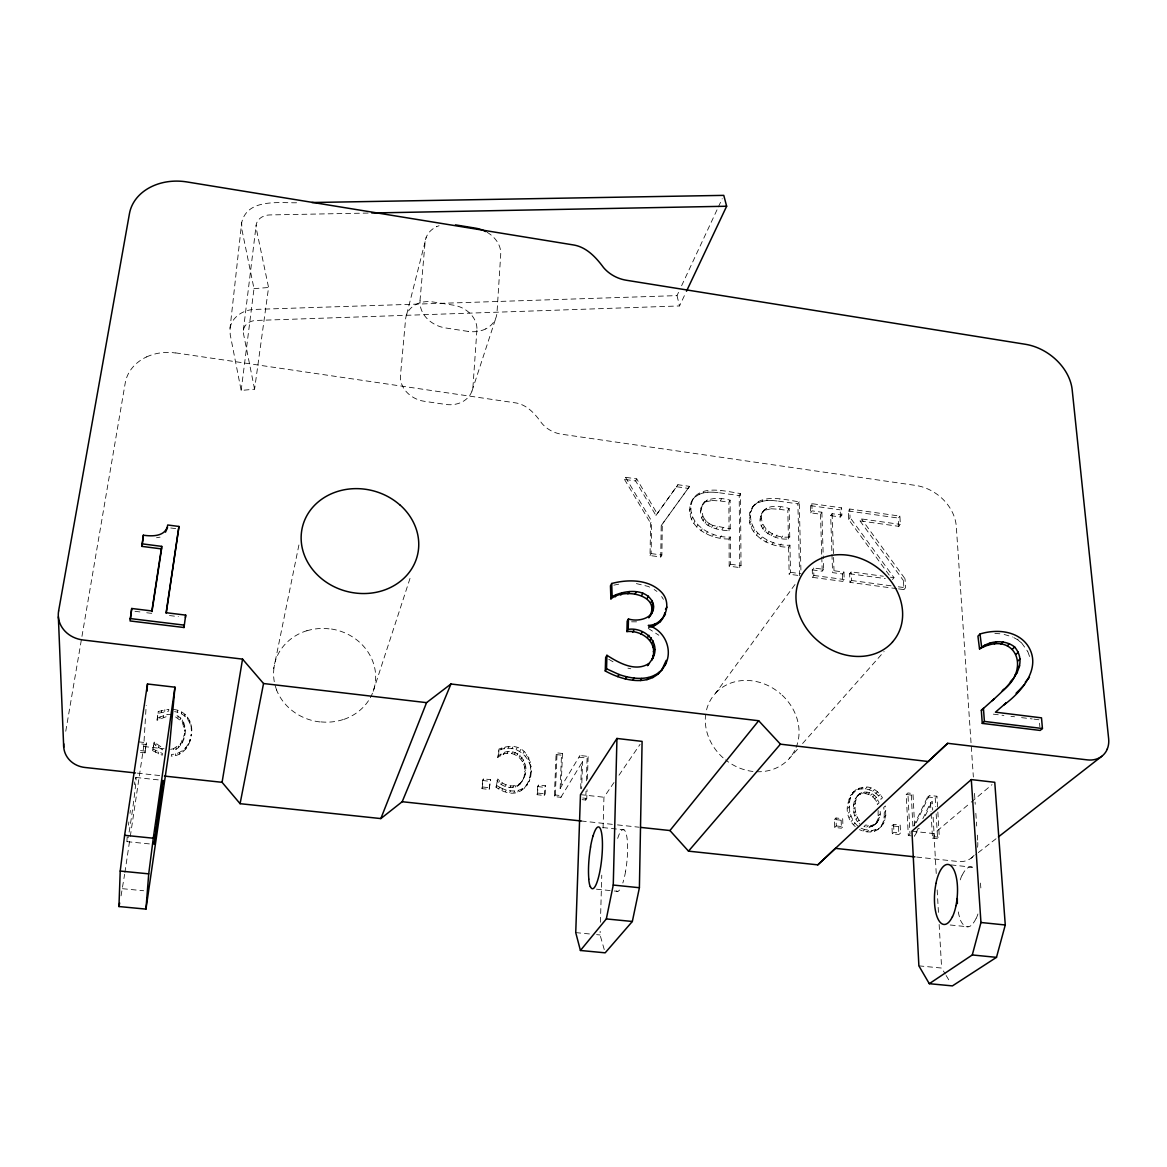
<?xml version="1.0" encoding="UTF-8"?>
<svg xmlns="http://www.w3.org/2000/svg" width="1167" height="1167" viewBox="0 0 1167 1167"><rect width="100%" height="100%" fill="white"/><g stroke="black" fill="none" stroke-linecap="round" stroke-linejoin="round"><path stroke-width="0.75" stroke-dasharray="5 3.75" d="M875.702 823.756L878.036 818.767L878.197 807.885M875.556 823.96L871.063 825.623L865.593 825.011L863.988 826.513C873.12 830 881.479 820.255 880.181 811.459M625.497 477.303L651.682 521.138L650.588 523.152L650.034 555.55L660.755 556.995L661.208 525.631L689.566 486.362L677.925 484.728L655.927 515.464L635.665 480.964L624.462 479.389L625.497 477.303L636.73 478.893L657.036 513.451M660.755 556.995L661.879 555.025L662.316 523.633M650.034 555.55L651.128 553.581L651.682 521.138M858.985 820.241L857.409 821.728C852.639 814.143 851.268 802.123 858.037 795.311C853.121 803.45 854.215 815.47 860.91 822.341L859.32 823.829M885.782 815.602L885.345 805.93L883.711 807.447C884.732 814.274 884.688 822.079 880.035 827.651L883.638 823.318L885.782 815.602L884.148 817.104M604.258 949.588L600.071 934.971L600.174 931.339M600.436 922.28L601.764 875.162M603.076 828.045L603.952 797.236L613.988 782.532M582.1 799.643L585.732 800.037L586.009 791.299M586.359 780.811L587.103 758.083L588.139 756.42L579.955 755.487L578.934 757.15L587.103 758.083M585.732 800.037L586.768 798.447L587.059 789.694M587.395 779.191L588.139 756.42M855.265 826.601C832.64 806.382 862.749 768.178 882.485 797.776L880.866 799.307C875.819 789.417 860.692 784.953 852.216 793.006M857.803 826.061C848.453 817.761 846.308 801.583 853.777 791.459M580.655 788.571L581.531 763.189L582.566 761.54L581.633 788.775M562.465 753.488L561.152 786.748L560.16 788.367L561.473 755.166L562.465 753.488L557.053 752.875L556.076 754.553L554.354 796.594L560.904 797.309L561.91 795.719L555.332 794.99L554.354 796.594M555.332 794.99L557.053 752.875M544.26 795.486L544.61 787.36L545.572 785.741L538.498 784.953L537.549 786.587L537.185 794.712L544.26 795.486L545.222 793.881L545.572 785.741M537.185 794.712L538.498 784.953M497.74 757.471L498.601 755.793C514.37 742.11 533.392 763.685 523.006 779.41C531.408 763.364 512.619 744.575 497.74 757.471L498.98 749.054C544.916 730.425 538.395 815.952 496.063 787.287L497.755 778.958C503.546 786.091 516.762 789.505 522.48 780.533C517.783 791.124 502.948 788.425 496.879 780.592M498.601 755.793L498.98 749.054M489.192 789.446L490.519 779.644L483.371 778.856L482.525 780.504L482.044 788.659L489.192 789.446L490.519 779.644M482.044 788.659L483.371 778.856M130.281 836.506L143.731 746.515L145.554 716.144M145.656 714.364L146.196 705.422M140.434 752.35L145.029 752.846L146.371 742.723L138.742 741.876M145.029 752.846L146.371 742.723M173.27 709.492C186.312 710.047 194.364 723.905 191.052 735.954L191.271 734.174C190.892 745.071 182.869 756.026 171.301 756.172L171.476 754.422C180.272 754.188 187.887 747.653 190.177 739.265L189.958 741.045M184.561 735.225L184.765 733.445L180.725 743.787L173.46 748.791L173.285 750.556C187.201 745.859 190.309 720.433 175.517 714.977L175.342 716.786L182.198 721.775L184.838 731.242L185.042 729.448M152.731 748.908L162.403 753.459L162.242 755.209L152.6 750.673L154.219 742.052L162.665 748.091L162.519 749.856L155.867 745.669L154.102 743.831L154.219 742.052M157.093 720.17L158.245 711.462L168.807 709.317L168.646 711.141L158.099 713.3L157.093 720.17L167.508 716.202L167.669 714.379L172.643 714.364M158.099 713.3L158.245 711.462M155.357 752.277L155.488 750.527M155.867 745.669L155.999 743.89M159.952 718.799L160.098 716.976L167.669 714.379M158.61 747.857L158.756 746.092M161.44 712.235L161.586 710.397M158.552 753.853L158.683 752.102M163.395 717.224L163.54 715.4M164.707 711.505L164.853 709.682M420.003 300.692L425.094 242.196A27.308 21.837 17.6 0 1 428.683 232.948A27.57 22.042 17.6 0 1 436.662 226.675M789.767 536.995C756.712 540.511 747.916 495.96 789.155 508.491L789.767 536.995L788.425 538.95C773.852 540.657 752.555 528.345 762.693 511.905M191.592 729.069L191.373 730.848C191.403 722.461 185.757 714.437 177.559 712.22L177.749 710.397M177.968 717.938L178.157 716.13M175.969 749.462L176.144 747.711M175.531 755.545L175.706 753.794M180.287 719.616L180.477 717.793M181.469 713.81L181.644 711.987M752.934 506.609C742.445 529.307 769.709 546.637 789.942 545.179L788.6 547.119C769.826 547.629 745.261 534.967 749.856 512.969C756.114 491.555 783.713 499.52 799.235 501.868L800.912 570.123M178.376 747.814L178.566 746.049M182.198 721.775L182.388 719.966M179.412 754.145L179.587 752.394M180.535 745.553L180.725 743.787M700.623 511.846C700.433 496.325 719.383 497.113 730.119 500.191L730.265 528.797L729.025 530.781C717.413 530.154 700.375 526.725 700.623 511.846L703.234 503.59M183.613 724.444L183.803 722.636M184.765 716.057L184.969 714.233M182.329 742.737L182.519 740.972M184.503 727.625L184.707 725.816M183.7 739.324L183.89 737.544M182.84 752L183.029 750.25M368.13 213.065L269.869 214.932A15.696 12.516 11.6 0 0 256.288 228.615L268.57 287.505L254.581 389.18L241.161 390.449L230.22 334.696L230.03 328.263L241.671 222.751C247.171 198.186 278.971 203.146 297.308 202.766M187.464 718.93L187.668 717.122M185.786 749.097L185.976 747.347M189.535 722.431L189.74 720.622M188.179 745.436L188.383 743.671M190.863 726.37L191.067 724.576M243.363 330.276L256.156 225.085M529.585 780.387L528.666 782.021C538.439 762.795 517.55 740.593 498.119 750.746M729.069 538.979C710.251 539.533 685.292 526.798 690.368 504.655C696.83 483.065 724.736 491.263 740.462 493.568L741.03 565.659L739.761 567.585L729.185 566.17L729.069 538.979L730.309 537.01C709.988 538.57 682.345 521.007 693.417 498.265M496.063 787.287L497.755 778.958M241.161 390.449L253.998 288.643L241.905 229.549L241.671 222.751M121.062 895.833L124.621 874.302M124.898 872.493L130.004 838.3M65.76 731.242L125.205 383.112A44.696 37.3 6.4 0 1 132.513 367.532A45.134 37.665 6.4 0 1 146.721 356.839M298.912 544.989L273.72 668.706A51.056 46.607 11 0 1 288.337 641.077A51.552 47.059 11 0 1 306.994 630.676M152.6 750.673L154.102 743.831M406.714 314.39L426.247 237.251M230.03 328.263C231.912 316.753 243.465 309.736 254.494 309.43L677.006 295.616L678.538 292.334M373.192 691.302L411.017 575.331M471.979 391.076L495.946 317.774M681.601 285.755L717.632 208.514M718.405 206.865L722.242 198.653M254.581 389.18L243.48 333.616A14.442 11.903 10.4 0 1 256.084 320.458L679.53 305.944L685.715 292.859M937.568 806.966L936.941 796.259L929.297 795.398L914.651 826.003L912.959 793.531L907.897 792.962L906.234 794.494L908.305 835.528L912.9 836.039M913.732 825.871L927.59 796.915L929.297 795.398M918.254 828.249L914.417 836.199L919.188 828.366M922.849 818.709L930.507 802.808L932.229 801.291L932.725 810.146M925.329 815.631L932.229 801.291M635.665 480.964L636.73 478.893M501.139 749.695L502 748.003M500.278 756.114L501.154 754.436M504.1 748.981L504.975 747.274M503.342 754.568L504.217 752.875M507.733 748.601L508.608 746.909M507.091 753.546L507.966 751.869M521.576 782.167L523.925 777.776M511.89 748.762L512.78 747.07M511.7 753.503L512.59 751.825M498.674 782.386L499.549 780.752M516.106 749.608L516.996 747.916M514.414 754.086L515.303 752.409M498.747 788.848L499.622 787.229L496.923 785.654M516.952 755.195L517.842 753.517M501.402 784.516L502.277 782.882M519.855 751.14L520.759 749.462M519.227 756.829L520.132 755.151M501.839 790.365L502.714 788.746C510.869 792.437 522.189 791.97 527.659 783.991L526.725 785.61M505.194 786.456L506.084 784.822M523.108 753.328L524.012 751.65M521.182 758.929L522.087 757.252M505.384 791.678L506.259 790.059M522.699 761.526L523.618 759.863M525.85 756.128L526.769 754.451M509.906 787.579L510.796 785.945M655.927 515.464L677.925 484.728M523.793 764.633L524.712 762.97M509.673 792.466L510.562 790.847M512.634 787.608L513.538 785.974M528.053 759.542L528.972 757.864M524.406 768.163L525.325 766.515M515.26 787.083L516.15 785.464M524.479 772.058L525.398 770.41M529.599 763.393L530.518 761.73M513.874 792.583L514.764 790.963M517.652 786.018L518.556 784.384M523.998 776.07L524.917 774.421M519.753 784.384L520.657 782.751M530.445 767.755L531.379 766.106M661.208 525.631L689.566 486.362M517.74 791.941L518.659 790.322M530.562 772.744L531.496 771.095M521.226 790.57L522.145 788.95M529.964 777.718L530.883 776.084M524.231 788.469L525.165 786.835M690.368 504.655L691.52 502.627M692.25 500.293L696.407 494.852M689.697 510.081L690.864 508.068M695.24 496.894L699.15 494.356L700.331 492.328M690.135 514.691L691.302 512.692M699.15 494.356L703.19 492.912L704.372 490.884M691.491 519.184L692.658 517.185M703.19 492.912L707.8 492.197L708.996 490.155M700.988 508.433L702.169 506.42M702.053 505.617L705.014 501.358M703.818 503.385L707.508 499.739M693.65 523.37L694.832 521.372M707.8 492.197L713.212 492.182L714.408 490.14M701.673 517.973L702.855 515.96L701.819 509.833M706.312 501.752L712.089 500.468L713.285 498.44M696.539 527.032L697.706 525.048M703.045 520.613L704.241 518.615L702.855 515.96M713.212 492.182L719.631 492.824L720.841 490.796M705.058 523.166L706.254 521.168L704.241 518.615M700.988 530.883L702.169 528.899M712.089 500.468L720.272 500.993L721.483 498.98M560.16 788.367L579.955 755.487M707.99 525.631L709.186 523.633L706.254 521.168M560.904 797.309L582.566 761.54M706.152 533.946L707.348 531.962M711.578 527.44L712.789 525.442L730.265 528.797M729.025 530.781L728.894 502.204L730.119 500.191M716.115 528.768L717.34 526.784M712.424 536.222L713.635 534.253M739.761 567.585L739.207 495.581L740.462 493.568M721.877 529.789L723.102 527.82M720.141 537.754L721.366 535.784M751.665 508.608L755.822 503.21M749.856 512.969L751.14 510.971M754.538 505.223L759.644 500.687M749.302 518.381L750.571 516.383M758.36 502.685L762.328 501.256L763.612 499.243M749.798 522.962L751.081 520.993M762.328 501.256L766.85 500.526L768.149 498.513M751.212 527.44L752.482 525.471M761.409 513.903L764.414 509.687M760.403 516.718L761.701 514.735M729.185 566.17L730.44 564.245L730.309 537.01M763.116 511.671L766.85 508.053M766.85 500.526L772.189 500.497L773.488 498.499M760.111 520.117L761.395 518.133M753.415 531.612L754.699 529.643M765.552 510.052L771.227 508.768L772.525 506.77M761.234 526.215L762.532 524.246M756.318 535.259L757.602 533.29M772.189 500.497L778.52 501.139L779.848 499.126M762.634 528.855L763.933 526.886M764.662 531.393L765.96 529.424M771.227 508.768L779.293 509.279L780.621 507.295M760.767 539.096L762.066 537.141M767.594 533.844L768.907 531.875M765.917 542.13L767.23 540.175M788.425 538.95L787.813 510.475L789.155 508.491M771.168 535.638L772.481 533.684M775.661 536.966L776.989 534.997M799.614 575.623L797.892 503.867L799.235 501.868M772.146 544.391L773.458 542.451M619.006 775.194L640.085 744.327M781.35 537.972L782.692 536.018M779.775 545.908L781.117 543.968M810.686 512.838L812.057 510.854L821.874 512.24L820.489 514.209L810.686 512.838L810.481 505.647L811.853 503.663L841.611 507.864L841.874 515.055L840.444 517.025L830.685 515.654L832.567 572.632L842.486 573.96L843.945 572.078L834.011 570.736L832.567 572.632M830.685 515.654L832.1 513.67L841.874 515.055M797.878 575.389L789.169 574.222L790.526 572.311L789.942 545.179M840.444 517.025L840.182 509.848L841.611 507.864M889.254 575.141L848.599 519.432L848.278 510.986L849.722 509.016L899.903 516.106L900.341 524.406L898.809 526.346L860.021 520.89L861.479 518.936L900.341 524.406M706.56 709.828A49.087 42.873 39.3 0 1 715.663 693.11L795.165 584.273M848.599 519.432L850.043 517.477L849.722 509.016M843.945 572.078L844.222 579.532L842.764 581.399L812.465 577.344L812.261 569.89L813.662 567.993L823.639 569.336L823.362 560.408M812.465 577.344L813.866 575.448L813.662 567.993M812.261 569.89L822.21 571.232L823.639 569.336M896.752 588.649L849.97 582.377L849.634 573.77L851.108 571.874L883.288 576.235M898.809 526.346L898.371 518.06L899.903 516.106M849.97 582.377L851.443 580.495L851.108 571.874M892.463 579.547L894.01 577.68L850.043 517.477M898.546 588.883L903.944 589.612L903.477 580.641L905.038 578.788L861.479 518.936M903.944 589.612L905.519 587.76L905.038 578.788M756.522 771.723A49.087 42.873 39.4 0 0 773.604 769.111A49.554 43.281 39.3 0 0 789.403 758.39L797.79 748.922M802.59 743.51L884.119 651.522M854.711 790.963L856.286 789.417M850.247 795.792L851.808 794.246M857.745 789.578L859.32 788.017M848.803 799.278L850.364 797.747M861.275 788.892L862.851 787.331M847.986 803.45L849.547 801.919M859.758 793.662L858.183 795.208C865.622 790.599 875.644 796.288 877.394 804.442L879.014 802.925C877.205 792.933 862.617 787.637 856.461 796.857M1013.86 637.649L1017.478 639.647L1019.637 637.532M855.119 799.03L856.695 797.484M860.269 794.129L861.859 792.583M865.243 788.98L866.833 787.433M834.478 819.497L836.01 817.979L842.691 818.723L842.968 826.703L841.407 828.191L834.726 827.461L834.478 819.497L841.144 820.226L842.691 818.723M854.171 801.773L855.732 800.241M862.69 793.618L864.266 792.072M847.826 808.264L849.386 806.747M869.182 789.782L870.772 788.236M853.631 805.084L855.192 803.552M865.403 793.662L866.993 792.116M1017.478 639.647L1021.694 643.046L1023.853 640.946M848.321 813.078L849.882 811.561M868.19 794.231L869.794 792.685M853.544 808.906L855.119 807.389M834.726 827.461L836.272 825.959L836.01 817.979M872.756 791.241L874.36 789.694M870.626 795.267L872.23 793.735M853.894 812.757L855.469 811.24M849.43 817.483L850.991 815.981M875.921 793.327L877.54 791.78M872.77 796.828L874.375 795.281M854.652 816.171L856.242 814.668M1029.557 656.481L1027.777 651.522L1029.965 649.435M851.122 821.393L852.698 819.89M874.681 798.914L876.286 797.382M878.634 796.011L880.254 794.464M855.819 819.161L857.409 817.659M876.213 801.423L877.832 799.906M853.369 824.719L854.959 823.231M878.532 815.5L880.151 813.997M866.731 827.082L868.336 825.594M863.04 831.079L864.645 829.606L872.537 830.452L879.116 828.351C873.952 833.428 865.52 832.494 859.452 829.649M884.25 812.349L885.884 810.832M878.036 818.767L879.655 817.265M869.444 827.111L871.063 825.623M877.088 821.524L878.722 820.036M871.851 826.557L873.456 825.069M866.95 831.852L868.554 830.379M873.937 825.448L877.321 822.268M870.918 831.94L872.537 830.452M906.234 794.494L911.281 795.063L912.959 793.531M883.39 821.276L885.024 819.788M874.448 831.254L876.067 829.781M882.004 824.821L883.638 823.318M891.924 825.842L893.572 824.354L900.18 825.084L900.559 833.034L898.896 834.493L892.288 833.778L891.924 825.842L898.517 826.572L900.18 825.084M892.288 833.778L893.951 832.304L900.559 833.034M927.59 796.915L935.219 797.79L936.941 796.259M908.305 835.528L909.997 834.069L907.897 792.962M877.496 829.825L881.668 826.178M911.952 831.181L933.965 833.603L969.894 803.29M971.265 802.123L991.994 784.632M931.106 813.414L932.521 838.183L934.242 836.724L939.333 837.293L937.67 808.746M932.521 838.183L937.582 838.737L939.333 837.293M916.722 857.059L958.253 861.509A22.888 19.241 48.3 0 0 971.104 858.197L976.837 853.719M978.282 852.596L996.924 838.052M157.224 718.347L160.098 716.976M613.827 585.163L618.904 584.156M170.601 749.316L173.46 748.791M156.538 537.739L160.069 537.141M253.998 288.643L268.57 287.505M631.566 621.807L639.764 621.851M994.867 633.462L1001.111 633.841M122.477 888.7L143.672 890.757M575.739 932.608L589.656 933.965M596.6 934.636L600.071 934.971M918.881 965.853L941.623 968.056L945.226 974.007M126.97 841.64L150.835 844.047M596.454 889.181L612.515 890.8M614.294 890.99L617.868 891.34M950.201 924.993L968.143 926.817M581.297 820.999L615.665 824.704M617.474 824.894L639.18 827.228M135.883 777.47L159.383 779.994M602.741 827.563L624.039 829.839M951.076 864.922L972.49 867.227M137.312 773.138L160.769 775.676M482.525 780.504L489.673 781.292M537.549 786.587L544.61 787.36M141.688 743.992L146.269 744.502M143.731 746.515L164.124 748.762M580.466 794.639L603.952 797.236M482.875 787.025L490.052 787.813M538.133 793.108L545.222 793.881M582.683 797.995L586.768 798.447M836.272 825.959L842.968 826.703M140.536 750.585L145.131 751.081M556.076 754.553L561.473 755.166M993.307 714.16L1003.912 715.459M1010.972 716.334L1014.517 716.771M1021.577 717.632L1032.182 718.93M1033.962 719.149L1039.257 719.806L1039.87 726.895M134.978 611.318L139.996 611.931M146.692 612.748L151.71 613.375M169.492 615.549L178.347 616.643M170.747 527.98L177.151 528.826M651.128 553.581L661.879 555.025M730.44 564.245L741.03 565.659M790.526 572.311L801 573.726M813.866 575.448L844.222 579.532M851.443 580.495L891.092 585.819M898.313 586.797L905.519 587.76M890.436 577.198L894.01 577.68M849.634 573.77L885.33 578.584M676.787 486.77L688.413 488.419M719.631 492.824L739.207 495.581M778.52 501.139L797.892 503.867M810.481 505.647L840.182 509.848M848.278 510.986L898.371 518.06M720.272 500.993L728.894 502.204M779.293 509.279L787.813 510.475M175.575 352.886L514.603 402.732C526.594 404.161 535.07 413.789 541.619 423.052A27.191 22.684 22.9 0 0 561.59 434.212L915.657 485.428A41.253 33.274 36.3 0 1 932.71 491.467A41.647 33.595 36.3 0 1 946.364 503.006A41.253 33.274 36.3 0 1 956.298 526.536L973.366 777.032M468.127 331.413L445.648 327.971A27.775 22.64 17.6 0 1 433.701 323.755A28.037 22.844 17.6 0 1 424.832 315.994A27.775 22.64 17.6 0 1 420.076 300.78M1004.145 634.44L1012.65 636.978M174.598 711.622L177.559 712.22M627.934 668.151L630.793 668.764M636.394 583.602L648.021 586.374L652.732 588.576M861.042 828.176L864.645 829.606M499.622 787.229L502.714 788.746M709.186 523.633L712.789 525.442M648.254 628.415L658.844 635.242M608.722 659.282L614.863 662.856M654.147 589.525L656.963 591.421M1021.694 643.046L1027.777 651.522M860.021 520.89L903.477 580.641M661.631 596.541L663.425 599.342M946.131 975.495L950.624 982.92M624.462 479.389L650.588 523.152M677.006 295.616L679.53 305.944M974.489 793.37L975.233 804.253M975.845 813.326L976.706 826.032M977.333 835.12L977.829 842.37M935.219 797.79L935.73 806.689M936.153 813.807L937.582 838.737M933.133 817.236L934.242 836.724M933.965 833.603L936.342 875.396M937.174 889.925L938.516 913.557M939.143 924.454L941.623 968.056M930.507 802.808L931.018 811.649M911.281 795.063L912.959 827.476M898.517 826.572L898.896 834.493M893.572 824.354L893.951 832.304M842.486 573.96L842.764 581.399M832.1 513.67L834.011 570.736M841.144 820.226L841.407 828.191M821.874 512.24L823.304 558.628M820.489 514.209L821.728 555.2M821.787 556.98L822.21 571.232M811.853 503.663L812.057 510.854M788.6 547.119L789.169 574.222M487.106 232.291A27.483 21.983 18.4 0 1 495.756 239.716A27.22 21.765 18.4 0 1 500.716 254.362L496.996 312.654A27.687 22.552 18.5 0 1 493.583 322.282A27.95 22.771 18.5 0 1 485.618 328.963M436.56 226.734A27.308 21.837 17.6 0 1 439.084 225.727M485.705 328.904A27.687 22.552 18.5 0 1 468.215 331.355M129.114 832.1A32.399 1.007 -82.1 0 0 133.972 798.914A32.705 1.021 -82.1 0 0 135.387 787.112A32.399 1.007 -82.1 0 0 135.46 778.987M127.203 836.812A32.399 1.007 -82.1 0 0 127.699 839.613A32.705 1.021 -82.1 0 0 128.326 836.593M129.989 813.355A32.399 1.007 -82.1 0 1 130.383 810.438M128.458 825.171A32.705 1.021 -82.1 0 1 128.851 821.933M134.336 784.632A32.705 1.021 -82.1 0 1 134.847 781.875M970.886 925.679A29.904 11.699 -86.4 0 1 963.154 924.497A30.182 11.801 -86.4 0 1 959.289 917.043M977.917 913.994A30.182 11.801 -86.4 0 1 975.918 919.027M960.251 879.874A30.182 11.801 -86.4 0 1 962.162 874.914M962.294 875.06A29.89 11.699 -86.4 0 1 974.897 868.919M980.324 883.083A29.89 11.699 -86.4 0 1 980.849 887.956M975.904 918.794A29.89 11.699 -86.4 0 1 970.871 925.446M959.434 916.781A29.89 11.699 -86.4 0 1 957.771 908.334M977.771 842.443A22.888 19.241 48.3 0 1 977.538 847.257M974.124 855.221A23.107 19.431 48.3 0 1 971.104 858.197M146.546 356.942A44.696 37.3 6.4 0 1 175.415 352.988M796.098 747.493A49.087 42.858 39.4 0 0 793.896 710.805A49.554 43.281 39.3 0 0 780.971 694.102M794.756 750.439A49.087 42.858 39.4 0 1 789.403 758.287M752.963 771.46A49.087 42.873 39.4 0 1 725.582 759.877M723.102 757.835A49.554 43.267 39.3 0 1 710.09 740.637A49.087 42.873 39.3 0 1 705.86 713.168M715.663 693.038A49.554 43.281 39.4 0 1 731.534 682.797A49.087 42.858 39.3 0 1 780.883 694.088M370.318 697.691A51.056 46.607 11 0 0 372.215 659.968A51.552 47.059 11 0 0 359.99 642.623A51.056 46.607 11 0 0 329.634 628.765M368.48 700.711A51.056 46.607 11 0 1 361.668 708.748A51.552 47.045 11 0 1 343.04 719.674M343.2 719.543A51.056 46.607 11 0 1 320.123 721.804M319.948 721.935A51.071 46.607 11 0 1 288.803 707.742A51.538 47.045 11 0 1 276.55 689.96M276.696 690.12A51.071 46.607 11 0 1 273.88 668.866M306.804 630.807A51.056 46.607 11 0 1 329.444 628.896M619.517 890.056A30.925 6.666 -84.4 0 1 616.395 891.004M617.679 838.402A30.925 6.666 -84.4 0 1 625.322 831.458A31.217 6.725 -84.4 0 1 627.131 838.781A30.925 6.666 -84.4 0 1 625.527 871.486M625.556 871.603A31.217 6.725 -84.4 0 1 622.828 882.967M476.895 330.101L473 386.146A26.024 21.721 17.9 0 1 469.717 395.423A26.272 21.925 17.9 0 1 462.176 401.915A26.024 21.721 17.9 0 1 445.663 404.424L424.511 401.331A26.097 21.794 17.1 0 1 413.278 397.407A26.345 21.998 17.1 0 1 404.949 390.055A26.097 21.794 17.1 0 1 400.485 375.409L405.591 319.16A25.689 21.064 17.1 0 1 409.033 310.232A25.937 21.269 17.1 0 1 416.59 304.12A25.689 21.064 17.1 0 1 432.782 301.947L453.321 305.141A25.616 21.006 17.9 0 1 464.189 308.992A25.864 21.21 17.9 0 1 472.314 316.038A25.616 21.006 17.9 0 1 476.909 330.101"/><path stroke-width="1.5" d="M639.399 887.722L642.098 741.381L616.949 738.463L580.466 794.639L575.739 932.608L580.422 950.478L605.177 952.826L632.339 921.478L639.399 887.722L613.258 885.053L606.329 918.925L580.422 950.478M628.225 629.349C645.439 626.869 662.258 643.921 651.74 660.026C659.399 643.484 642.944 629.888 626.912 631.58L628.225 629.349L628.459 618.977C639.268 622.434 656.613 617.591 653.155 603.412C646.839 587.57 624.724 589.904 612.15 596.556L610.895 598.861C624.972 587.03 662.856 595.812 648.794 617.81L650.15 615.563M626.912 631.58L627.16 621.238L628.459 618.977M613.258 885.053L616.949 738.463M610.895 598.861L610.458 585.819L611.712 583.5C628.386 579.065 649.64 579.182 662.097 592.851C672.571 604.594 664.402 625.089 648.269 625.439C666.255 630.647 674.555 653.389 662.958 668.312C650.136 687.844 622.171 680.332 605.265 670.952L605.658 657.502L606.928 655.3C618.612 662.768 635.475 672.367 648.896 663.498L647.539 665.671L653.126 657.852M605.265 670.952L606.534 668.793L606.928 655.3M118.946 906.54L120.216 871.049L124.621 835.295L147.48 683.993L174.962 687.188L169.23 749.316L145.948 909.108L118.946 906.54L119.647 902.966M141.98 543.837L161.732 546.375L151.856 610.954L131.725 608.488L130.048 620.946L184.007 627.51L185.684 615.111L166.122 612.704L178.959 526.463L167.727 524.99C165.831 536.703 152.396 536.514 143.337 535.201L141.863 546.375L161.557 548.913L151.987 611.581M131.725 608.488L130.31 619.269M143.22 537.754L143.337 535.201M981.33 710.338L994.43 698.625L992.3 700.638C1005.954 688.019 1030.972 666.882 1014.663 646.999C1004.714 639.049 988.697 640.537 979.521 648.925L977.931 636.132L980.003 634.002C996.005 629.028 1016.647 630.443 1027.339 644.957C1042.89 667.188 1021.811 691.827 1004.087 704.795L1006.26 702.797L995.451 712.176L1041.504 717.851L1042.437 728.514L1040.176 730.44L982.264 723.394L981.33 710.338L983.445 708.354L984.394 721.425L982.264 723.394M1004.393 688.938L1002.234 690.952C1032.124 668.676 1014.882 629.363 979.521 648.925M147.042 691.141L147.48 683.993M161.557 548.913L161.732 546.375M145.948 909.108L148.72 873.85L153.285 838.212L174.962 687.188M178.959 526.463L166.21 613.317M184.007 627.51L184.24 625.133L130.135 618.539M185.451 617.503L185.684 615.111M141.863 546.375L142.943 539.475M1107.337 748.981A26.578 21.312 45.6 0 1 1101.677 756.362A26.33 21.108 45.6 0 1 1087.294 759.877L947.692 743.306L928.173 761.511L780.431 744.167L758.681 720.739L450.958 683.993L402.192 801.714L380.836 818.578L240.081 803.684L222.08 782.313L242.546 659.122L83.163 639.997A29.044 25.528 -2.6 0 1 70.837 635.855A29.321 25.776 -2.5 0 1 62.172 627.642A29.044 25.528 -2.6 0 1 58.627 610.91M58.627 610.91L129.449 213.663A51.275 40.699 8.7 0 1 137.794 196.815A51.771 41.093 8.8 0 1 154.029 185.509A51.275 40.699 8.8 0 1 186.997 181.95L572.676 244.822C586.17 246.66 595.914 257.236 603.572 267.608A30.94 24.449 23.3 0 0 626.358 280.255L1025.297 344.265A46.87 35.666 35.2 0 1 1044.553 351.209A47.322 36.017 35.2 0 1 1060.219 364.075A46.87 35.666 35.2 0 1 1072.196 389.909L1108.65 738.784A26.33 21.108 45.6 0 1 1107.264 749.054M240.081 803.684L263.538 683.526L242.546 659.122M648.692 627.248C656.16 626.241 663.717 620.596 664.796 612.85M929.297 983.693L972.286 954.956L980.951 922.499L971.294 779.585L994.765 782.298L1005.268 924.979L996.487 957.348L952.418 985.896L929.297 983.693L918.881 965.853L911.952 831.181L971.294 779.585M661.558 670.456L666.226 660.362M380.836 818.578L426.553 702.651L450.958 683.993M165.466 532.181L167.552 527.572M686.488 291.225L726.647 206.238L723.773 195.37L311.881 202.518M615.199 596.891L616.468 594.587M620.829 595.039L622.099 592.734M627.919 593.872L629.217 591.567M635.111 594.003L636.423 591.698M641.587 595.462L642.915 593.172M647.116 598.394L648.458 596.104M632.616 632.31L633.944 630.078M650.748 602.828L652.105 600.538M651.799 605.688L653.155 603.412M652.105 608.941L653.462 606.665M651.697 612.427L653.053 610.166M650.602 615.388L651.959 613.127M640.946 634.075L642.288 631.858M617.751 676.656L619.064 674.511C633.273 679.53 652.528 681.659 662.958 668.312M653.972 625.964L655.329 623.718M647.554 637.518L648.91 635.3M665.511 609.378L666.897 607.117M659.953 622.011L661.339 619.765M625.249 678.873L626.562 676.729M664.081 616.307L665.467 614.061M650.019 640.056L651.376 637.838M651.857 643.192L653.214 640.989M652.966 647.058L654.337 644.87M632.806 680.23L634.148 678.085M653.287 651.755L654.672 649.552M652.864 656.365L654.235 654.191M640.333 680.58L641.69 678.45M647.014 679.719L648.385 677.575M652.834 677.662L654.206 675.518M657.736 674.438L659.122 672.294M664.417 665.759L665.817 663.585M1025.297 682.214L1029.44 677.312M640.989 827.432L669.946 830.539L758.681 720.739M669.946 830.539L688.501 851.151L780.431 744.167M983.256 646.97L985.342 644.87M988.099 645.161L990.199 643.046M994.415 643.994L996.53 641.879M1000.994 644.038L1003.124 641.938M1007.296 645.759L1009.44 643.659M1012.504 649.1L1014.663 646.999M1016.194 654.206L1018.353 652.12M1017.93 660.916L1020.104 658.844M1017.551 667.918L1019.725 665.861M1015.246 674.497L1017.42 672.44M1010.359 681.776L1012.518 679.734M688.501 851.151L817.804 864.849L947.692 743.306M817.804 864.849L835.455 848.365L914.913 856.87M1024.568 684.489L1016.165 693.373L1018.339 691.36M998.368 836.929L1101.677 756.362M371.777 212.992L726.647 206.238M120.216 871.049L148.72 873.85M606.329 918.925L632.339 921.478M972.286 954.956L996.487 957.348M124.621 835.295L153.285 838.212M980.951 922.499L1005.268 924.979M402.192 801.714L581.297 820.999M135.518 772.948L85.016 767.478A25.003 22.625 -8.4 0 1 63.762 743.846M164.372 776.07L222.08 782.313M263.538 683.526L426.553 702.651M984.394 721.425L1042.437 728.514M455.48 224.881L475.567 228.163A27.22 21.765 18.4 0 1 485.793 231.562M606.534 668.793L619.064 674.511M980.003 634.002L981.607 646.824M58.35 616.832L63.704 747.274M611.712 583.5L612.15 596.556M952.432 916.635A29.963 11.378 -86.3 0 1 940.004 922.12A30.254 11.48 -86.2 0 1 936.357 914.622A29.963 11.378 -86.3 0 1 936.022 883.434M957.363 903.666A29.89 11.699 -86.4 0 1 957.348 898.59M935.963 883.331A30.254 11.48 -86.3 0 1 939.318 872.624A29.963 11.378 -86.2 0 1 951.63 866.425A30.254 11.48 -86.3 0 1 955.408 873.733A29.963 11.378 -86.2 0 1 955.933 905.665M955.948 905.942A30.254 11.48 -86.3 0 1 952.447 916.854M400.223 505.253A58.963 51.771 14.1 0 0 339.378 490.913A59.532 52.282 14.1 0 0 318.007 502.102A58.977 51.786 14 0 0 301.436 532.619A58.977 51.786 14 0 0 304.864 556.426A59.532 52.267 14.1 0 0 319.145 576.556A58.977 51.786 14.1 0 0 355.191 593.011A58.977 51.786 14.1 0 0 381.769 590.91A59.532 52.267 14 0 0 403.082 579.022A58.963 51.786 14.1 0 0 414.577 524.8A59.532 52.282 14 0 0 400.354 505.267M590.371 886.526A30.998 6.287 -84.3 0 0 597.664 880.268A31.29 6.346 -84.3 0 0 600.305 868.992A30.998 6.287 -84.3 0 0 602.405 848.161A30.998 6.287 -84.3 0 0 602.026 836.053A31.29 6.346 -84.3 0 0 600.392 828.789A30.998 6.287 -84.3 0 0 593.128 835.776M588.839 879.043A30.998 6.287 -84.3 0 1 590.604 846.95M590.269 886.745A31.29 6.346 -84.3 0 1 588.722 879.189M590.487 847.052A31.29 6.346 -84.3 0 1 593.055 835.878M154.321 842.88L154.234 844.397L163.001 780.387L154.321 842.88M892.507 641.952A56.366 47.016 37.3 0 0 896.096 589.262A56.906 47.468 37.3 0 0 880.968 570.503A56.366 47.001 37.3 0 0 824.675 557.067A56.906 47.468 37.3 0 0 806.981 568.11A56.366 47.016 37.3 0 0 795.967 597.84A56.366 47.016 37.3 0 0 801.992 620.902A56.906 47.453 37.3 0 0 817.25 640.304A56.366 47.016 37.3 0 0 874.929 653.739A56.906 47.453 37.3 0 0 892.507 642.054"/></g></svg>
